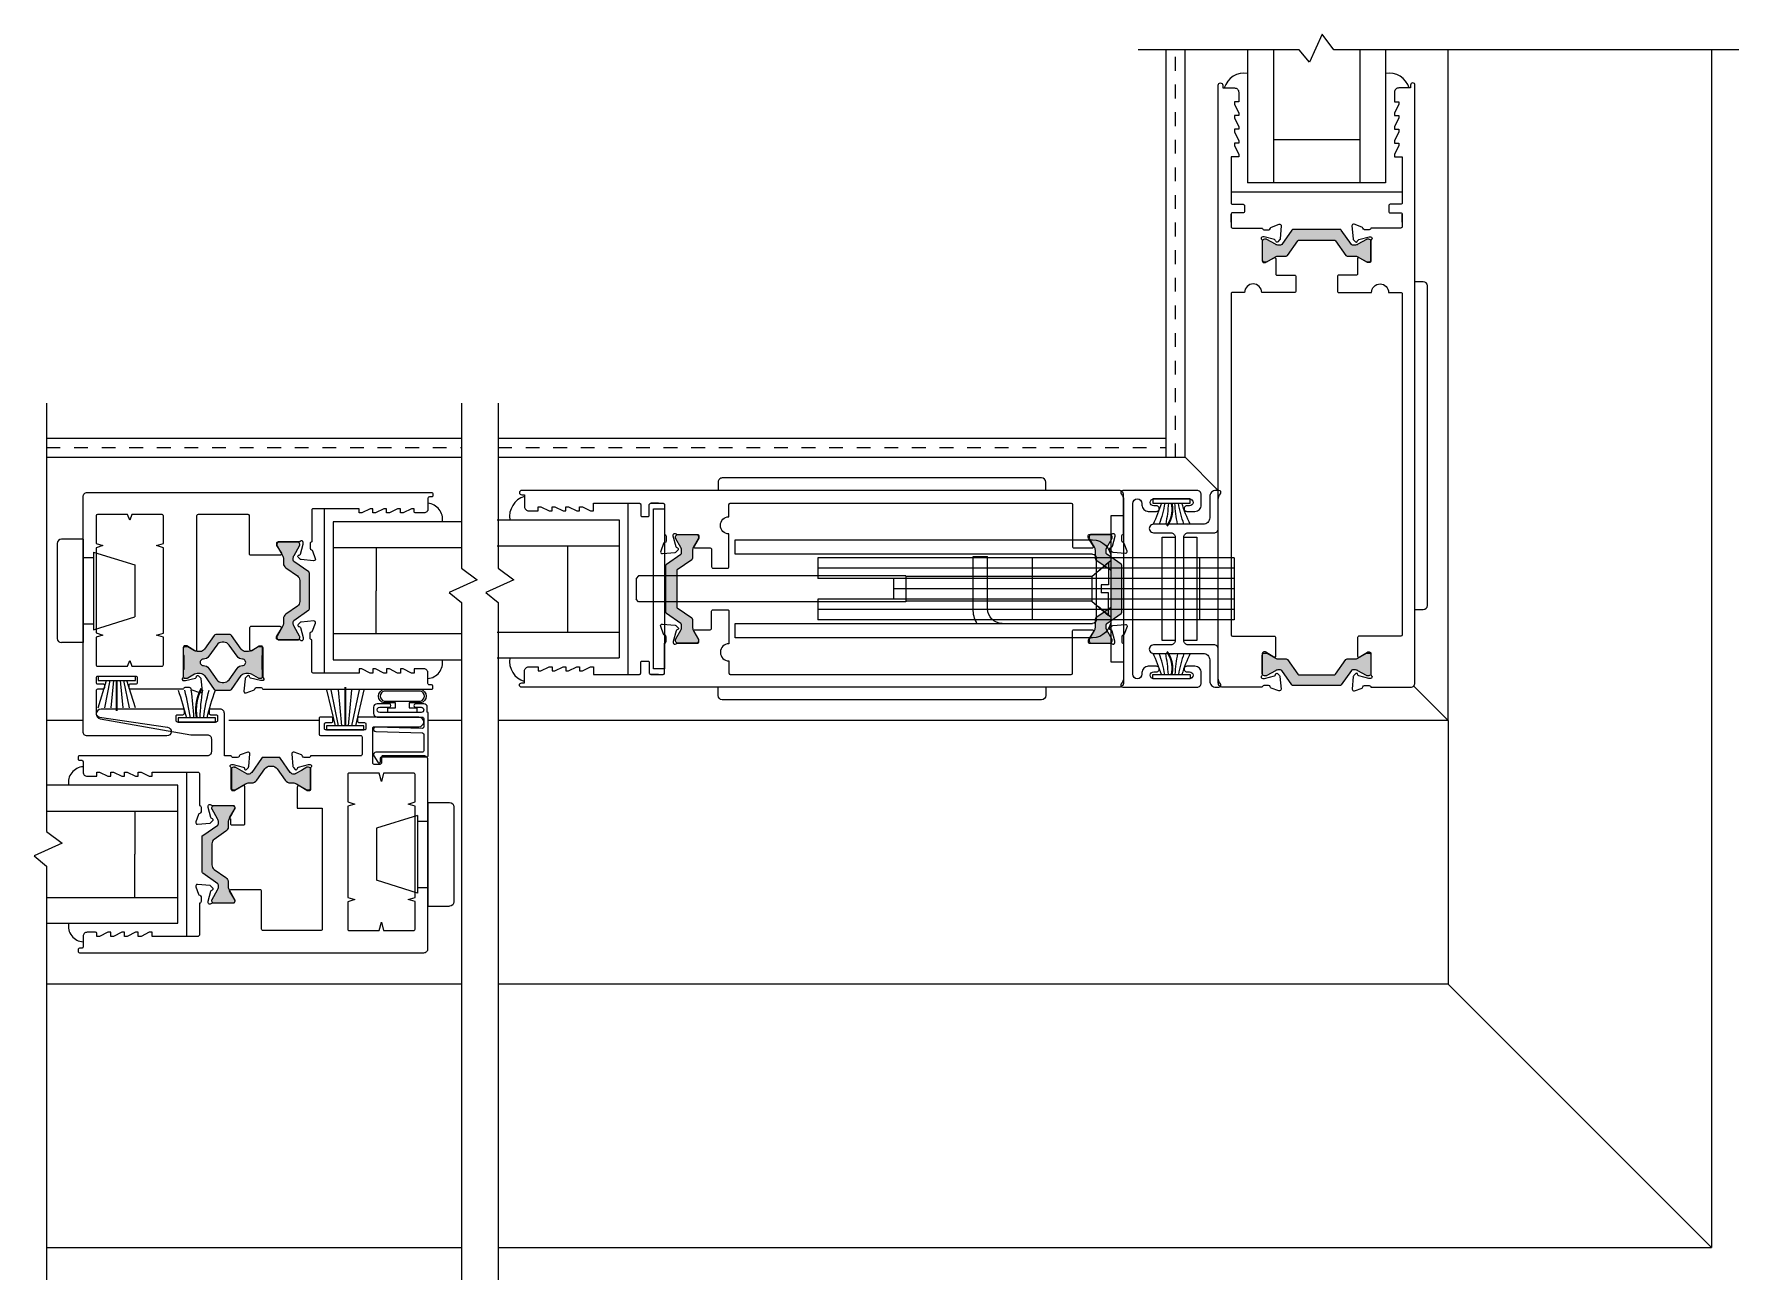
# Model space of a CAD drawing. Extents: x -40 to 95, y -81 to 25.
# Drawn here: x 6.46 to 18.82, y -3.73 to 5.29 of the extents above; entities that cross this region are included whole.
import ezdxf

# ---------------------------------------------------------------- set-up
doc = ezdxf.new("R2010")
doc.units = 0
doc.header["$LTSCALE"] = 0.25
doc.header["$MEASUREMENT"] = 0
doc.linetypes.add('HIDDEN', pattern=[0.375, 0.25, -0.125])
doc.layers.get('0').update_dxf_attribs({"linetype": 'CONTINUOUS'})
for name, color, linetype in [('GLASS-VINYL', 7, 'CONTINUOUS'), ('Hardware', 7, 'CONTINUOUS'), ('I-STRUT', 7, 'CONTINUOUS'), ('MISC', 7, 'CONTINUOUS'), ('SASH', 5, 'CONTINUOUS'), ('SEAL', 7, 'CONTINUOUS'), ('SILL-PAN', 7, 'CONTINUOUS'), ('VENT', 5, 'CONTINUOUS')]:
    doc.layers.add(name, color=color, linetype=linetype)
doc.styles.get("Standard").update_dxf_attribs({"font": 'simplex.shx'})

# ---------------------------------------------------------------- blocks, each defined once
blk = doc.blocks.new('25064-18mmX6mm-I-STRUT')
at = {"layer": 'I-STRUT'}
h = blk.add_hatch(color=256, dxfattribs=at)
h.dxf.hatch_style = 1
h.paths.add_polyline_path([(-0.22, 0.353, 0.57735), (-0.234, 0.33), (-0.23, 0.322, -0.215906), (-0.235, 0.326), (-0.195, 0.257, -0.131652), (-0.189, 0.233), (-0.189, 0.199, 0.244698), (-0.172, 0.167), (-0.088, 0.108, -0.244698), (-0.071, 0.076), (-0.071, -0.077, -0.244698), (-0.088, -0.11), (-0.172, -0.169, 0.244698), (-0.189, -0.201), (-0.189, -0.235, -0.131652), (-0.195, -0.258), (-0.235, -0.327, 0.245227), (-0.235, -0.335, 0.507805), (-0.22, -0.355), (-0.087, -0.355, 0.414214), (-0.071, -0.339, 0.469068), (-0.072, -0.327), (-0.112, -0.258, -0.131652), (-0.118, -0.235), (-0.118, -0.217), (-0.005, -0.138, 0.244698), (0, -0.129), (0, -0.127), (0, 0.127, 0.244698), (-0.005, 0.137), (-0.118, 0.216), (-0.118, 0.233, -0.131652), (-0.112, 0.257), (-0.072, 0.326, 0.131652), (-0.071, 0.33, 0.640011), (-0.087, 0.353)])
blk.add_lwpolyline([(0, -0.13), (0, -0.127), (0, 0.127, 0.244698), (-0.005, 0.137), (-0.113, 0.212, -0.244698), (-0.118, 0.222), (-0.118, 0.233, -0.131652), (-0.112, 0.257), (-0.072, 0.326, 0.131652), (-0.071, 0.33), (-0.071, 0.338, 0.414214), (-0.087, 0.353), (-0.22, 0.353, 0.414214), (-0.236, 0.338), (-0.236, 0.33, 0.131652), (-0.235, 0.326), (-0.195, 0.257, -0.131652), (-0.189, 0.233), (-0.189, 0.199, 0.244698), (-0.172, 0.167), (-0.088, 0.108, -0.244698), (-0.071, 0.076), (-0.071, -0.077, -0.244698), (-0.088, -0.11), (-0.172, -0.169, 0.244698), (-0.189, -0.201), (-0.189, -0.235, -0.131652), (-0.195, -0.258), (-0.235, -0.327, 0.131652), (-0.236, -0.331), (-0.236, -0.339, 0.414214), (-0.22, -0.355), (-0.087, -0.355, 0.414214), (-0.071, -0.339), (-0.071, -0.331, 0.131652), (-0.072, -0.327), (-0.112, -0.258, -0.131652), (-0.118, -0.235), (-0.118, -0.224, -0.244698), (-0.113, -0.214), (-0.005, -0.138, 0.244698), (0, -0.129)], format="xyb", dxfattribs=at)
blk = doc.blocks.new('25065-14.6mmX10.2mm-I-STRUT')
at = {"layer": 'I-STRUT'}
h = blk.add_hatch(color=256, dxfattribs=at)
h.dxf.hatch_style = 1
h.paths.add_polyline_path([(-0.221, 0.196, 0.242889), (-0.231, 0.201), (-0.283, 0.201), (-0.336, 0.201, 0.242889), (-0.346, 0.196), (-0.417, 0.095, -0.242889), (-0.449, 0.079), (-0.47, 0.079, -0.131652), (-0.489, 0.084), (-0.538, 0.112, 0.317667), (-0.551, 0.111, 0.6401), (-0.571, 0.102), (-0.571, 0.059, 0.236068), (-0.567, 0.051), (-0.567, -0.051, 0.236068), (-0.571, -0.059), (-0.571, -0.102, 0.6401), (-0.551, -0.111, 0.317667), (-0.538, -0.112), (-0.489, -0.084, -0.131652), (-0.47, -0.079), (-0.449, -0.079, -0.242889), (-0.417, -0.095), (-0.346, -0.196, 0.242889), (-0.336, -0.201), (-0.283, -0.201), (-0.231, -0.201, 0.242889), (-0.221, -0.196), (-0.15, -0.095, -0.242889), (-0.118, -0.079), (-0.097, -0.079, -0.131652), (-0.078, -0.084), (-0.029, -0.112, 0.317667), (-0.016, -0.111, 0.6401), (0.004, -0.102), (0.004, -0.059, 0.236068), (0, -0.051), (0, 0.051, 0.236068), (0.004, 0.059), (0.004, 0.102, 0.6401), (-0.016, 0.111, 0.317667), (-0.029, 0.112), (-0.078, 0.084, -0.131652), (-0.097, 0.079), (-0.118, 0.079, -0.242889), (-0.15, 0.095)])
h.paths.add_polyline_path([(-0.181, 0.044, 0.244669), (-0.142, 0.024, -1.006741), (-0.142, -0.023, 0.244669), (-0.181, -0.043), (-0.239, -0.126, -0.242889), (-0.278, -0.145), (-0.289, -0.145, -0.242889), (-0.328, -0.126), (-0.386, -0.043, 0.244669), (-0.425, -0.023, -1.006741), (-0.425, 0.024, 0.244669), (-0.386, 0.044), (-0.328, 0.126, -0.242889), (-0.289, 0.146), (-0.278, 0.146, -0.242889), (-0.239, 0.126)], flags=16)
for points in [[(-0.571, -0.059), (-0.571, -0.102, 0.414214), (-0.559, -0.114), (-0.544, -0.114, 0.131652), (-0.538, -0.112), (-0.489, -0.084, -0.131652), (-0.47, -0.079), (-0.449, -0.079, -0.242889), (-0.417, -0.095), (-0.346, -0.196, 0.242889), (-0.336, -0.201), (-0.283, -0.201), (-0.231, -0.201, 0.242889), (-0.221, -0.196), (-0.15, -0.095, -0.242889), (-0.118, -0.079), (-0.097, -0.079, -0.131652), (-0.078, -0.084), (-0.029, -0.112, 0.131652), (-0.023, -0.114), (-0.008, -0.114, 0.414214), (0.004, -0.102), (0.004, -0.059, 0.236068), (0, -0.051), (0, 0.051, 0.236068), (0.004, 0.059), (0.004, 0.102, 0.414214), (-0.008, 0.114), (-0.023, 0.114, 0.131652), (-0.029, 0.112), (-0.078, 0.084, -0.131652), (-0.097, 0.079), (-0.118, 0.079, -0.242889), (-0.15, 0.095), (-0.221, 0.196, 0.242889), (-0.231, 0.201), (-0.283, 0.201), (-0.336, 0.201, 0.242889), (-0.346, 0.196), (-0.417, 0.095, -0.242889), (-0.449, 0.079), (-0.47, 0.079, -0.131652), (-0.489, 0.084), (-0.538, 0.112, 0.131652), (-0.544, 0.114), (-0.559, 0.114, 0.414214), (-0.571, 0.102), (-0.571, 0.059, 0.236068), (-0.567, 0.051), (-0.567, -0.051, 0.236068)], [(-0.425, -0.023, -0.244669), (-0.386, -0.043), (-0.328, -0.126, 0.242889), (-0.289, -0.145), (-0.283, -0.145), (-0.278, -0.145, 0.242889), (-0.239, -0.126), (-0.181, -0.043, -0.244669), (-0.142, -0.023, 1.006741), (-0.142, 0.024, -0.244669), (-0.181, 0.044), (-0.239, 0.126, 0.242889), (-0.278, 0.146), (-0.283, 0.146), (-0.289, 0.146, 0.242889), (-0.328, 0.126), (-0.386, 0.044, -0.244669), (-0.425, 0.024, 1.006741)]]:
    blk.add_lwpolyline(points, format="xyb", close=True, dxfattribs=at)
blk = doc.blocks.new('3727-1-THERMAL-SLIDING-INTERLOCKER')
at = {"layer": 'VENT'}
for points in [[(2.5, 0.84), (2.5, 0.764, -0.414214), (2.47, 0.734), (2.41, 0.734, -0.414214), (2.4, 0.744), (2.4, 0.764), (2.38, 0.764), (2.32, 0.734), (2.3, 0.734), (2.3, 0.764), (2.28, 0.764), (2.22, 0.734), (2.2, 0.734), (2.2, 0.764), (2.18, 0.764), (2.12, 0.734), (2.1, 0.734), (2.1, 0.764), (2.08, 0.764), (2.02, 0.734), (2, 0.734), (2, 0.764), (1.667, 0.764, 0.414214), (1.657, 0.754), (1.657, 0.524, 0.414214), (1.645, 0.512), (1.645, 0.478, 0.359508), (1.655, 0.466, -0.263725), (1.664, 0.459), (1.683, 0.404), (1.683, 0.404, -0.548619), (1.671, 0.388), (1.58, 0.396, -0.176327), (1.573, 0.4), (1.559, 0.414, -0.57735), (1.562, 0.427), (1.566, 0.428, 0.267949), (1.575, 0.436), (1.594, 0.508, 0.065543), (1.594, 0.511), (1.594, 0.52, 0.6885), (1.574, 0.528, -0.213422), (1.565, 0.524), (1.413, 0.524, 0.414214), (1.401, 0.512), (1.401, 0.504, 0.137872), (1.403, 0.498), (1.437, 0.442, -0.585524), (1.428, 0.427), (1.216, 0.427, -0.414214), (1.206, 0.437), (1.206, 0.712, 0.414214), (1.196, 0.722), (0.833, 0.722, 0.414214), (0.823, 0.712), (0.823, -0.26, -0.585524), (0.811, -0.266), (0.752, -0.23, 0.137872), (0.746, -0.229), (0.738, -0.229, 0.414214), (0.726, -0.24), (0.726, -0.452, -0.213422), (0.722, -0.461, 0.6885), (0.73, -0.481), (0.739, -0.481, 0.065543), (0.742, -0.481), (0.814, -0.462, 0.267949), (0.822, -0.453), (0.823, -0.449, -0.57735), (0.836, -0.446), (0.85, -0.46, -0.176327), (0.854, -0.467), (0.862, -0.558, -0.548619), (0.846, -0.57), (0.846, -0.57), (0.791, -0.551, -0.263725), (0.784, -0.542, 0.359508), (0.772, -0.532), (0.738, -0.532, 0.414214), (0.726, -0.544), (0.344, -0.544, -0.414214), (0.334, -0.534), (0.334, -0.514, -0.414214), (0.344, -0.504), (0.384, -0.504, 0.414214), (0.394, -0.494), (0.394, -0.461, 0.414214), (0.384, -0.451), (0.104, -0.451, 0.414214), (0.094, -0.461), (0.094, -0.494, 0.414214), (0.104, -0.504), (0.144, -0.504, -0.414214), (0.154, -0.514), (0.154, -0.534, -0.414214), (0.144, -0.544), (0.104, -0.544, 0.414214), (0.094, -0.554), (0.094, -0.715, 0.3714), (0.12, -0.745), (0.612, -0.818, -0.928445), (0.607, -0.882), (0.03, -0.882, -0.414214), (0, -0.852), (0, 0.852, -0.414214), (0.03, 0.882), (2.526, 0.882, -0.414214), (2.536, 0.872), (2.536, 0.86, -0.414214), (2.526, 0.85), (2.51, 0.85, 0.414214)], [(0.094, 0.513), (0.144, 0.497), (0.094, 0.482), (0.094, -0.135), (0.144, -0.151), (0.094, -0.166), (0.094, -0.366, 0.414214), (0.104, -0.376), (0.323, -0.376), (0.338, -0.336), (0.354, -0.376), (0.572, -0.376, 0.414214), (0.582, -0.366), (0.582, -0.167), (0.531, -0.151), (0.582, -0.136), (0.582, 0.482), (0.531, 0.497), (0.582, 0.513), (0.582, 0.712, 0.414214), (0.572, 0.722), (0.354, 0.722), (0.338, 0.682), (0.323, 0.722), (0.104, 0.722, 0.414214), (0.094, 0.712)]]:
    blk.add_lwpolyline(points, format="xyb", close=True, dxfattribs=at)
blk = doc.blocks.new('3727-2-THERMAL-SLIDING-INTERLOCKER')
at = {"layer": 'VENT'}
blk.add_lwpolyline([(1.181, -0.57), (1.235, -0.551, 0.263725), (1.243, -0.542, -0.359508), (1.254, -0.532), (1.289, -0.532, -0.414214), (1.301, -0.544), (2.525, -0.544, 0.414214), (2.535, -0.534), (2.535, -0.522, 0.414214), (2.525, -0.512), (2.509, -0.512, -0.414214), (2.499, -0.502), (2.499, -0.426, 0.414214), (2.469, -0.396), (2.399, -0.396), (2.399, -0.426), (2.379, -0.426), (2.319, -0.396), (2.299, -0.396), (2.299, -0.426), (2.279, -0.426), (2.219, -0.396), (2.199, -0.396), (2.199, -0.426), (2.179, -0.426), (2.119, -0.396), (2.099, -0.396), (2.099, -0.426), (2.079, -0.426), (2.019, -0.396), (1.999, -0.396), (1.999, -0.426), (1.666, -0.426, -0.414214), (1.656, -0.416), (1.656, -0.185, -0.414214), (1.645, -0.173), (1.645, -0.138, -0.359508), (1.654, -0.127, 0.263725), (1.663, -0.12), (1.683, -0.065), (1.683, -0.065, 0.548619), (1.671, -0.049), (1.579, -0.057, 0.176327), (1.572, -0.061), (1.558, -0.075, 0.57735), (1.561, -0.088), (1.566, -0.089, -0.267949), (1.574, -0.097), (1.593, -0.169, -0.065543), (1.594, -0.172), (1.594, -0.181, -0.6885), (1.574, -0.189, 0.213422), (1.565, -0.185), (1.412, -0.185, -0.414214), (1.401, -0.173), (1.401, -0.165, -0.137872), (1.403, -0.159), (1.436, -0.104, 0.585524), (1.427, -0.089), (1.216, -0.089, 0.414214), (1.206, -0.099), (1.206, -0.254, 0.585524), (1.222, -0.263), (1.275, -0.23, -0.137872), (1.281, -0.229), (1.289, -0.229, -0.414214), (1.301, -0.24), (1.301, -0.452, 0.213422), (1.305, -0.461, -0.6885), (1.297, -0.481), (1.288, -0.481, -0.065543), (1.285, -0.481), (1.213, -0.462, -0.267949), (1.205, -0.453), (1.204, -0.449, 0.57735), (1.191, -0.446), (1.177, -0.46, 0.176327), (1.173, -0.467), (1.165, -0.558, 0.548619), (1.181, -0.57)], format="xyb", close=True, dxfattribs=at)
blk = doc.blocks.new('A$C1D443341')
for p, q in [((0.188, 0.75), (0.031, 0.75)), ((0.188, 0.75), (0.188, 0)), ((0, 0.719), (0, 0.031)), ((0.264, 0.656), (0.562, 0.563)), ((0.264, 0.656), (0.264, 0.094)), ((0.264, 0.615), (0.188, 0.615)), ((0.562, 0.563), (0.562, 0.187)), ((0.264, 0.135), (0.188, 0.135)), ((0.264, 0.094), (0.562, 0.187)), ((0.188, 0), (0.031, 0))]:
    blk.add_line(p, q)
for centre, start, end in [((0.031, 0.719), 90, 180), ((0.031, 0.031), 180, 270)]:
    blk.add_arc(centre, 0.031, start, end)
blk = doc.blocks.new('*U198')
for p, q in [((0.03, 0.049), (0.228, 0.09)), ((0.03, 0.024), (0.228, 0.043)), ((0.03, -0.024), (0.228, -0.043)), ((0.03, -0.049), (0.228, -0.09))]:
    blk.add_line(p, q)
at = {"layer": 'SEAL'}
for p, q in [((0.228, 0.135), (0.03, 0.074)), ((0.228, -0.135), (0.03, -0.074))]:
    blk.add_line(p, q, dxfattribs=at)
blk.add_lwpolyline([(0, -0.135), (0, 0.135), (0.03, 0.135), (0.03, -0.135)], close=True, dxfattribs=at)
at = {"layer": 'SEAL', "const_width": 0.015}
blk.add_lwpolyline([(0.03, 0), (0.25, 0)], dxfattribs=at)
at = {"flags": 9}
for tag, p in [('MANUFACTURER_PART_#', (0, -0.199)), ('FLEETWOOD_PART_#', (-0.001, -0.249))]:
    blk.add_attdef(tag, p, '', height=0.0312, dxfattribs=at)
blk = doc.blocks.new('3727-SLIDING-INTERLOCK-ASSEMBLY')
for name, p in [('3727-1-THERMAL-SLIDING-INTERLOCKER', (-1.812, -0.172)), ('25064-18mmX6mm-I-STRUT', (-0.171, -0.003)), ('3727-2-THERMAL-SLIDING-INTERLOCKER', (-1.811, -0.172)), ('25065-14.6mmX10.2mm-I-STRUT', (-0.515, -0.521))]:
    blk.add_blockref(name, p)
at = {"layer": 'MISC'}
blk.add_blockref('A$C1D443341', (-2, -0.378), dxfattribs=at)
at = {"layer": 'SEAL', "xscale": -1, "rotation": 90}
blk.add_blockref('*U198', (-1.568, -0.623), dxfattribs=at)
blk = doc.blocks.new('3728-1-FIXED-INTERLOCKER')
at = {"layer": 'VENT', "linetype": 'Continuous'}
blk.add_lwpolyline([(-0.917, 0.72), (-0.971, 0.739), (-0.972, 0.739, 0.548619), (-0.987, 0.727), (-0.979, 0.636, 0.176327), (-0.976, 0.629), (-0.962, 0.615, 0.57735), (-0.949, 0.618), (-0.947, 0.622, -0.267949), (-0.939, 0.631), (-0.867, 0.65, -0.065543), (-0.864, 0.65), (-0.855, 0.65, -0.6885), (-0.848, 0.63, 0.213422), (-0.852, 0.621), (-0.852, 0.471, -0.414214), (-0.863, 0.459), (-0.872, 0.459, -0.137872), (-0.878, 0.461), (-0.933, 0.495, 0.585524), (-0.948, 0.486), (-0.948, 0.334), (-0.767, 0.334), (-0.767, -0.543, -0.414214), (-0.777, -0.553), (-1.196, -0.553, -0.414214), (-1.206, -0.543), (-1.206, -0.268, 0.414214), (-1.216, -0.258), (-1.432, -0.258, 0.585524), (-1.439, -0.27), (-1.403, -0.329, -0.137872), (-1.401, -0.335), (-1.401, -0.343, -0.414214), (-1.413, -0.355), (-1.565, -0.355, 0.213422), (-1.574, -0.359, -0.6885), (-1.594, -0.351), (-1.594, -0.342, -0.065543), (-1.594, -0.339), (-1.575, -0.267, -0.267949), (-1.566, -0.259), (-1.562, -0.258, 0.57735), (-1.559, -0.245), (-1.573, -0.231, 0.176327), (-1.58, -0.227), (-1.671, -0.219, 0.548619), (-1.683, -0.235), (-1.683, -0.235), (-1.664, -0.289, 0.263725), (-1.655, -0.297, -0.359508), (-1.645, -0.308), (-1.645, -0.343, -0.414214), (-1.657, -0.355), (-1.657, -0.585, -0.414214), (-1.667, -0.595), (-2, -0.595), (-2, -0.565), (-2.02, -0.565), (-2.08, -0.595), (-2.1, -0.595), (-2.1, -0.565), (-2.12, -0.565), (-2.18, -0.595), (-2.2, -0.595), (-2.2, -0.565), (-2.22, -0.565), (-2.28, -0.595), (-2.3, -0.595), (-2.3, -0.565), (-2.32, -0.565), (-2.38, -0.595), (-2.4, -0.595), (-2.4, -0.575, 0.414214), (-2.41, -0.565), (-2.47, -0.565, 0.414214), (-2.5, -0.595), (-2.5, -0.671, -0.414214), (-2.51, -0.681), (-2.526, -0.681, 0.414214), (-2.536, -0.691), (-2.536, -0.703, 0.414214), (-2.526, -0.713), (-0.03, -0.713, 0.414214), (0, -0.683), (0, 0.683, 0.414214), (-0.03, 0.713), (-0.328, 0.713, 0.414214), (-0.338, 0.703), (-0.338, 0.661, -0.414214), (-0.348, 0.651), (-0.39, 0.651, -0.414214), (-0.4, 0.661), (-0.4, 0.914, -0.414214), (-0.39, 0.924), (-0.066, 0.924, 1), (-0.066, 0.994), (-0.5, 0.994, 0.414214), (-0.51, 0.984), (-0.51, 0.964, 0.414214), (-0.5, 0.954), (-0.46, 0.954, -0.414214), (-0.45, 0.944), (-0.45, 0.911, -0.414214), (-0.46, 0.901), (-0.74, 0.901, -0.414214), (-0.75, 0.911), (-0.75, 0.944, -0.414214), (-0.74, 0.954), (-0.7, 0.954, 0.414214), (-0.69, 0.964), (-0.69, 0.984, 0.414214), (-0.7, 0.994), (-0.78, 0.994, 0.414214), (-0.79, 0.984), (-0.79, 0.871, 0.414214), (-0.78, 0.861), (-0.488, 0.861, -0.414214), (-0.478, 0.851), (-0.478, 0.723, -0.414214), (-0.488, 0.713), (-0.852, 0.713, -0.414214), (-0.863, 0.701), (-0.898, 0.701, -0.359508), (-0.909, 0.711, 0.263725), (-0.917, 0.72), (-0.971, 0.739), (-0.972, 0.739, 0.548619), (-0.987, 0.727), (-0.979, 0.636)], format="xyb", dxfattribs=at)
blk.add_lwpolyline([(-0.094, -0.343), (-0.144, -0.328), (-0.094, -0.312), (-0.094, 0.348), (-0.144, 0.363), (-0.094, 0.379), (-0.094, 0.578, 0.414214), (-0.104, 0.588), (-0.323, 0.588), (-0.338, 0.528), (-0.354, 0.588), (-0.572, 0.588, 0.414214), (-0.582, 0.578), (-0.582, 0.379), (-0.531, 0.363), (-0.582, 0.348), (-0.582, -0.313), (-0.531, -0.328), (-0.582, -0.344), (-0.582, -0.543, 0.414214), (-0.572, -0.553), (-0.354, -0.553), (-0.338, -0.493), (-0.323, -0.553), (-0.104, -0.553, 0.414214), (-0.094, -0.543)], format="xyb", close=True, dxfattribs=at)
blk = doc.blocks.new('3728-2-FIXED-INTERLOCKER')
at = {"layer": 'VENT', "linetype": 'Continuous'}
blk.add_lwpolyline([(-1.826, 1.001, -0.414214), (-1.816, 1.011), (-1.776, 1.011, 0.414214), (-1.766, 1.021), (-1.766, 1.041, 0.414214), (-1.776, 1.051), (-2.37, 1.051, 0.916331), (-2.376, 0.982), (-1.72, 0.866), (-1.6, 0.866, -0.414214), (-1.57, 0.836), (-1.57, 0.743, -0.414214), (-1.6, 0.713), (-2.526, 0.713, 0.414214), (-2.536, 0.703), (-2.536, 0.691, 0.414214), (-2.526, 0.681), (-2.51, 0.681, -0.414214), (-2.5, 0.671), (-2.5, 0.595, 0.414214), (-2.47, 0.565), (-2.4, 0.565), (-2.4, 0.595), (-2.38, 0.595), (-2.32, 0.565), (-2.3, 0.565), (-2.3, 0.595), (-2.28, 0.595), (-2.22, 0.565), (-2.2, 0.565), (-2.2, 0.595), (-2.18, 0.595), (-2.12, 0.565), (-2.1, 0.565), (-2.1, 0.595), (-2.08, 0.595), (-2.02, 0.565), (-2, 0.565), (-2, 0.595), (-1.667, 0.595, -0.414214), (-1.657, 0.585), (-1.657, 0.354, -0.414214), (-1.645, 0.342), (-1.645, 0.307, -0.359508), (-1.655, 0.296, 0.263725), (-1.664, 0.289), (-1.683, 0.234), (-1.683, 0.234, 0.548619), (-1.671, 0.218), (-1.58, 0.226, 0.176327), (-1.573, 0.23), (-1.559, 0.244, 0.57735), (-1.562, 0.257), (-1.566, 0.258, -0.267949), (-1.575, 0.266), (-1.594, 0.338, -0.065543), (-1.594, 0.341), (-1.594, 0.35, -0.6885), (-1.574, 0.358, 0.213422), (-1.565, 0.354), (-1.413, 0.354, -0.414214), (-1.401, 0.342), (-1.401, 0.334, -0.137872), (-1.403, 0.328), (-1.439, 0.269, 0.585524), (-1.432, 0.257), (-1.432, 0.223, 0.414214), (-1.422, 0.213), (-1.337, 0.213, 0.414214), (-1.327, 0.223), (-1.327, 0.488, 0.585524), (-1.342, 0.496), (-1.4, 0.461, -0.137872), (-1.406, 0.459), (-1.415, 0.459, -0.414214), (-1.426, 0.471), (-1.426, 0.621, 0.213422), (-1.43, 0.63, -0.6885), (-1.423, 0.65), (-1.414, 0.65, -0.065543), (-1.411, 0.65), (-1.339, 0.631, -0.267949), (-1.33, 0.622), (-1.329, 0.618, 0.57735), (-1.316, 0.615), (-1.302, 0.629, 0.176327), (-1.299, 0.636), (-1.291, 0.727, 0.548619), (-1.306, 0.739), (-1.306, 0.739), (-1.361, 0.72, 0.263725), (-1.368, 0.711, -0.359508), (-1.38, 0.701), (-1.415, 0.701, -0.414214), (-1.426, 0.713), (-1.476, 0.713), (-1.476, 0.759), (-1.476, 1.021, 0.414214), (-1.506, 1.051), (-1.576, 1.051, 0.414214), (-1.586, 1.041), (-1.586, 1.021, 0.414214), (-1.576, 1.011), (-1.536, 1.011, -0.414214), (-1.526, 1.001), (-1.526, 0.968, -0.414214), (-1.536, 0.958), (-1.816, 0.958, -0.414214), (-1.826, 0.968)], format="xyb", close=True, dxfattribs=at)
blk = doc.blocks.new('25066-14.6mmX6mm-I-STRUT')
at = {"layer": 'I-STRUT'}
h = blk.add_hatch(color=256, dxfattribs=at)
h.dxf.hatch_style = 1
h.paths.add_polyline_path([(-0.007, -0.063), (0, -0.063), (0.007, -0.063, -0.244698), (0.045, -0.083), (0.103, -0.165, 0.304221), (0.151, -0.186, -0.181711), (0.184, -0.191), (0.22, -0.213), (0.26, -0.235, 0.245227), (0.267, -0.235, 0.507805), (0.287, -0.22), (0.287, -0.201), (0.287, -0.106), (0.287, -0.087, 0.57735), (0.264, -0.073), (0.256, -0.077, -0.205948), (0.26, -0.072), (0.22, -0.095), (0.176, -0.12, -0.131652), (0.17, -0.122), (0.166, -0.122, -0.244698), (0.14, -0.109), (0.07, -0.008, 0.244698), (0.054, 0), (0, 0), (-0.054, 0, 0.244698), (-0.07, -0.008), (-0.14, -0.109, -0.244698), (-0.166, -0.122), (-0.173, -0.122), (-0.26, -0.072, 0.131652), (-0.264, -0.071, 0.640011), (-0.287, -0.087), (-0.287, -0.106), (-0.287, -0.201), (-0.287, -0.22, 0.414214), (-0.272, -0.236, 0.469068), (-0.26, -0.235), (-0.184, -0.191, -0.131652), (-0.16, -0.185), (-0.141, -0.185, 0.244698), (-0.103, -0.165), (-0.045, -0.083, -0.244698)])
blk.add_lwpolyline([(-0.264, -0.071), (-0.272, -0.071, 0.414214), (-0.287, -0.087), (-0.287, -0.106), (-0.287, -0.201), (-0.287, -0.22, 0.414214), (-0.272, -0.236), (-0.264, -0.236, 0.131652), (-0.26, -0.235), (-0.184, -0.191, -0.131652), (-0.16, -0.185), (-0.141, -0.185, 0.244698), (-0.103, -0.165), (-0.045, -0.083, -0.244698), (-0.007, -0.063), (0, -0.063), (0.007, -0.063, -0.244698), (0.045, -0.083), (0.103, -0.165, 0.244698), (0.141, -0.185), (0.16, -0.185, -0.131652), (0.184, -0.191), (0.22, -0.213), (0.26, -0.235, 0.131652), (0.264, -0.236), (0.272, -0.236, 0.414214), (0.287, -0.22), (0.287, -0.201), (0.287, -0.106), (0.287, -0.087, 0.414214), (0.272, -0.071), (0.264, -0.071, 0.131652), (0.26, -0.072), (0.22, -0.095), (0.176, -0.12, -0.131652), (0.17, -0.122), (0.166, -0.122, -0.244698), (0.14, -0.109), (0.07, -0.008, 0.244698), (0.054, 0), (0, 0), (-0.054, 0, 0.244698), (-0.07, -0.008), (-0.14, -0.109, -0.244698), (-0.166, -0.122), (-0.17, -0.122, -0.131652), (-0.176, -0.12), (-0.26, -0.072), (-0.261, -0.071), (-0.264, -0.071, -0.131652), (-0.26, -0.072)], format="xyb", dxfattribs=at)
blk = doc.blocks.new('*U199')
for centre, radius, start, end in [((-0.393, 1.839), 1.814, 283.4872, 290.1344), ((-0.254, 1.981), 1.953, 278.3647, 284.3947), ((-0.05, 1.917), 1.895, 272.4104, 278.5292), ((-0.05, -1.917), 1.895, 81.4708, 87.5896), ((-0.254, -1.981), 1.953, 75.6053, 81.6353), ((-0.393, -1.839), 1.814, 69.8656, 76.5128)]:
    blk.add_arc(centre, radius, start, end)
at = {"layer": 'SEAL'}
blk.add_lwpolyline([(0, -0.135), (0, 0.135), (0.03, 0.135), (0.03, -0.135)], close=True, dxfattribs=at)
at = {"layer": 'SEAL', "const_width": 0.015}
blk.add_lwpolyline([(0.03, 0, 0.171612), (0.244, 0.034)], format="xyb", dxfattribs=at)
at = {"flags": 9}
for tag, p in [('MANUFACTURER_PART_#', (0, -0.199)), ('FLEETWOOD_PART_#', (-0.001, -0.249))]:
    blk.add_attdef(tag, p, '', height=0.0312, dxfattribs=at)
blk = doc.blocks.new('19117-Seal')
for p, q in [((0.29, 0.135), (0.03, 0.074)), ((0.03, 0.049), (0.29, 0.103)), ((0.03, 0.024), (0.29, 0.049)), ((0.03, -0.024), (0.29, -0.049)), ((0.03, -0.049), (0.29, -0.103)), ((0.29, -0.135), (0.03, -0.074))]:
    blk.add_line(p, q)
at = {"const_width": 0.015}
blk.add_lwpolyline([(0.03, 0), (0.312, 0)], dxfattribs=at)
at = {"layer": 'SEAL'}
blk.add_lwpolyline([(0, -0.135), (0, 0.135), (0.03, 0.135), (0.03, -0.135)], close=True, dxfattribs=at)
at = {"flags": 9}
for tag, p in [('MANUFACTURER_PART_#', (0, -0.199)), ('FLEETWOOD_PART_#', (-0.001, -0.249))]:
    blk.add_attdef(tag, p, '', height=0.0312, dxfattribs=at)
blk = doc.blocks.new('*U204')
at = {"layer": 'SASH', "color": 7}
for points in [[(1.521, 1.027), (1.521, 1.062), (1.576, 1.062), (1.576, 1.096), (1.494, 1.096, -0.830739), (1.494, 1.195), (1.758, 1.195, -0.830739), (1.758, 1.096), (1.676, 1.096), (1.676, 1.062), (1.731, 1.062), (1.731, 1.027)], [(1.758, 1.182), (1.494, 1.182, 0.768484), (1.494, 1.11), (1.758, 1.11, 0.768484)]]:
    blk.add_lwpolyline(points, format="xyb", close=True, dxfattribs=at)
at = {"layer": 'VENT', "color": 7}
blk.add_lwpolyline([(1.434, 0.889), (1.772, 0.879, -0.405608), (1.781, 0.869), (1.781, 0.749, -0.414214), (1.771, 0.739), (1.434, 0.739, 0.586161), (1.42, 0.714), (1.449, 0.667, 0.75692), (1.468, 0.672), (1.468, 0.696, -0.414214), (1.478, 0.706), (1.804, 0.706, 0.414214), (1.814, 0.716), (1.814, 1.023, 0.414214), (1.811, 1.027), (1.81, 1.027, -0.414214), (1.807, 1.03), (1.807, 1.065, 0.414214), (1.781, 1.09), (1.723, 1.09, 1.000001), (1.723, 1.065), (1.763, 1.065, -1), (1.763, 1.027), (1.462, 1.027, -1.000001), (1.462, 1.065), (1.531, 1.065, 1), (1.531, 1.09), (1.443, 1.09, 0.414214), (1.418, 1.065), (1.418, 1.02, 0.414214), (1.443, 0.994), (1.771, 0.994, -0.414214), (1.781, 0.984), (1.781, 0.923, -0.422884), (1.771, 0.912), (1.435, 0.922, 1.023375)], format="xyb", close=True, dxfattribs=at)
for name, p in [('3728-1-FIXED-INTERLOCKER', (1.812, 0)), ('3728-2-FIXED-INTERLOCKER', (1.812, 0)), ('25066-14.6mmX6mm-I-STRUT', (0.674, 0.702))]:
    blk.add_blockref(name, p)
at = {"xscale": -1}
blk.add_blockref('25064-18mmX6mm-I-STRUT', (0.175, 0), dxfattribs=at)
at = {"layer": 'MISC', "xscale": -1}
blk.add_blockref('A$C1D443341', (2, -0.375), dxfattribs=at)
at = {"layer": 'SEAL', "xscale": -1, "rotation": 270}
for name, p in [('*U199', (0.136, 0.958)), ('19117-Seal', (1.212, 0.901))]:
    blk.add_blockref(name, p, dxfattribs=at)
blk = doc.blocks.new('*U207')
for name, p in [('3727-SLIDING-INTERLOCK-ASSEMBLY', (0.562, 0.957)), ('*U204', (-0.562, -0.954))]:
    blk.add_blockref(name, p)
blk = doc.blocks.new('3776-Archetype_Lock_Stile')
at = {"layer": 'I-STRUT'}
h = blk.add_hatch(color=256, dxfattribs=at)
h.dxf.hatch_style = 1
h.paths.add_polyline_path([(0.079, 0.131, -0.244698), (0.082, 0.137), (0.188, 0.211, 0.244698), (0.193, 0.221), (0.193, 0.276, -0.131652), (0.199, 0.299), (0.235, 0.362, 0.131652), (0.236, 0.366), (0.236, 0.378, 0.414214), (0.22, 0.394), (0.087, 0.394, 0.414837), (0.071, 0.378), (0.071, 0.366, 0.131652), (0.072, 0.362), (0.108, 0.299, -0.131652), (0.114, 0.276), (0.114, 0.262, -0.244698), (0.109, 0.252), (0.005, 0.179, 0.244698), (0, 0.17), (0, -0.17, 0.244698), (0.005, -0.179), (0.109, -0.252, -0.103471), (0.112, -0.256, -0.13774), (0.114, -0.262), (0.114, -0.276, -0.131652), (0.108, -0.299), (0.072, -0.362, 0.131652), (0.071, -0.366), (0.071, -0.378, 0.414214), (0.087, -0.394), (0.22, -0.394, 0.414817), (0.236, -0.378), (0.236, -0.366, 0.131652), (0.235, -0.362), (0.199, -0.299, -0.131652), (0.193, -0.276), (0.193, -0.221, 0.244698), (0.188, -0.211), (0.082, -0.137, -0.244698), (0.079, -0.131)])
h = blk.add_hatch(color=256, dxfattribs=at)
h.dxf.hatch_style = 1
h.paths.add_polyline_path([(3.305, 0.17, 0.244698), (3.3, 0.179), (3.196, 0.252, -0.244698), (3.191, 0.262), (3.191, 0.276, -0.131652), (3.197, 0.299), (3.233, 0.362, 0.131652), (3.234, 0.366), (3.234, 0.378, 0.414214), (3.218, 0.394), (3.085, 0.394, 0.414833), (3.069, 0.378), (3.069, 0.366, 0.143191), (3.07, 0.361), (3.07, 0.361), (3.106, 0.299, -0.131652), (3.112, 0.276), (3.112, 0.221, 0.244698), (3.117, 0.211), (3.223, 0.137, -0.244698), (3.226, 0.131), (3.226, -0.131, -0.244698), (3.223, -0.137), (3.117, -0.211, 0.244698), (3.112, -0.221), (3.112, -0.276, -0.131652), (3.106, -0.299), (3.07, -0.361), (3.07, -0.362, 0.113585), (3.069, -0.366), (3.069, -0.378, 0.414214), (3.085, -0.394), (3.218, -0.394, 0.414849), (3.234, -0.378), (3.234, -0.366, 0.131652), (3.233, -0.362), (3.197, -0.299, -0.131652), (3.191, -0.276), (3.191, -0.262, -0.13774), (3.193, -0.256, -0.103471), (3.196, -0.252), (3.3, -0.179, 0.244698), (3.305, -0.17)])
for points in [[(3.358, 0.62), (3.415, 0.62), (3.325, 0.62, 0.414214), (3.315, 0.61), (3.315, 0.394, 0.414214), (3.303, 0.382), (3.303, 0.347, 0.359508), (3.313, 0.335, -0.263725), (3.322, 0.328), (3.342, 0.272, -0.548619), (3.33, 0.256), (3.237, 0.264, -0.176327), (3.229, 0.268), (3.215, 0.282, -0.57735), (3.219, 0.295), (3.223, 0.297, 0.267949), (3.231, 0.305), (3.252, 0.381, 0.065543), (3.252, 0.384), (3.252, 0.39, 0.6885), (3.231, 0.398, -0.213422), (3.223, 0.394), (3.077, 0.394, 0.414214), (3.065, 0.382), (3.065, 0.373, 0.137872), (3.067, 0.367), (3.1, 0.308, -0.585524), (3.093, 0.296), (2.983, 0.296, 0.414214), (2.973, 0.286), (2.973, 0.16, -0.414214), (2.963, 0.15), (2.858, 0.15, -0.414214), (2.848, 0.16), (2.848, 0.398, 1), (2.848, 0.522), (2.848, 0.61, 0.414214), (2.838, 0.62), (0.368, 0.62, 0.406968), (0.358, 0.61), (0.358, 0.307, -0.414214), (0.348, 0.297), (0.213, 0.297, -0.585524), (0.206, 0.309), (0.242, 0.368, 0.137872), (0.244, 0.374), (0.244, 0.382, 0.414214), (0.232, 0.394), (0.08, 0.394, -0.213422), (0.071, 0.398, 0.6885), (0.051, 0.39), (0.051, 0.381, 0.065543), (0.051, 0.378), (0.07, 0.306, 0.267949), (0.079, 0.298), (0.083, 0.297, -0.57735), (0.087, 0.284), (0.072, 0.27, -0.176327), (0.065, 0.266), (-0.026, 0.258, -0.548619), (-0.038, 0.274), (-0.038, 0.274), (-0.018, 0.329, -0.263725), (-0.01, 0.336, 0.359508), (0, 0.348), (0, 0.382, 0.414214), (-0.012, 0.394), (-0.012, 0.682, -0.414214), (0.019, 0.713), (4.35, 0.713, -1), (4.35, 0.681), (4.33, 0.681), (4.33, 0.596, -0.414214), (4.299, 0.565), (4.23, 0.565), (4.23, 0.595), (4.21, 0.595), (4.15, 0.565), (4.13, 0.565), (4.13, 0.595), (4.11, 0.595), (4.05, 0.565), (4.03, 0.565), (4.03, 0.595), (4.01, 0.595), (3.95, 0.565), (3.93, 0.565), (3.93, 0.595), (3.91, 0.595), (3.85, 0.565), (3.83, 0.565), (3.83, 0.62), (3.497, 0.62, 0.414214), (3.487, 0.61), (3.487, 0.533, -0.414214), (3.477, 0.523), (3.435, 0.523, -0.414214), (3.425, 0.533), (3.425, 0.61, 0.414214), (3.415, 0.62)], [(3.358, -0.62), (3.415, -0.62), (3.325, -0.62, -0.414214), (3.315, -0.61), (3.315, -0.394, -0.414214), (3.303, -0.382), (3.303, -0.347, -0.359508), (3.313, -0.335, 0.263725), (3.322, -0.328), (3.342, -0.272, 0.548619), (3.33, -0.256), (3.237, -0.264, 0.176327), (3.229, -0.268), (3.215, -0.282, 0.57735), (3.219, -0.295), (3.223, -0.297, -0.267949), (3.231, -0.305), (3.252, -0.381, -0.065543), (3.252, -0.384), (3.252, -0.39, -0.6885), (3.231, -0.398, 0.213422), (3.223, -0.394), (3.077, -0.394, -0.414214), (3.065, -0.382), (3.065, -0.373, -0.137872), (3.067, -0.367), (3.1, -0.308, 0.585524), (3.093, -0.296), (2.983, -0.296, -0.414214), (2.973, -0.286), (2.973, -0.161, 0.414214), (2.963, -0.151), (2.858, -0.151, 0.414214), (2.848, -0.161), (2.848, -0.398, -1), (2.848, -0.522), (2.848, -0.61, -0.414214), (2.838, -0.62), (0.368, -0.62, -0.406968), (0.358, -0.61), (0.358, -0.307, 0.414214), (0.348, -0.297), (0.213, -0.297, 0.585524), (0.206, -0.309), (0.242, -0.368, -0.137872), (0.244, -0.374), (0.244, -0.382, -0.414214), (0.232, -0.394), (0.08, -0.394, 0.213422), (0.071, -0.398, -0.6885), (0.051, -0.39), (0.051, -0.381, -0.065543), (0.051, -0.378), (0.07, -0.306, -0.267949), (0.079, -0.298), (0.083, -0.297, 0.57735), (0.087, -0.284), (0.072, -0.27, 0.176327), (0.065, -0.266), (-0.026, -0.258, 0.548619), (-0.038, -0.274), (-0.038, -0.274), (-0.018, -0.329, 0.263725), (-0.01, -0.336, -0.359508), (0, -0.348), (0, -0.382, -0.414214), (-0.012, -0.394), (-0.012, -0.682, 0.414214), (0.019, -0.713), (4.35, -0.713, 1), (4.35, -0.681), (4.33, -0.681), (4.33, -0.596, 0.414214), (4.299, -0.565), (4.23, -0.565), (4.23, -0.595), (4.21, -0.595), (4.15, -0.565), (4.13, -0.565), (4.13, -0.595), (4.11, -0.595), (4.05, -0.565), (4.03, -0.565), (4.03, -0.595), (4.01, -0.595), (3.95, -0.565), (3.93, -0.565), (3.93, -0.595), (3.91, -0.595), (3.85, -0.565), (3.83, -0.565), (3.83, -0.62), (3.497, -0.62, -0.414214), (3.487, -0.61), (3.487, -0.533, 0.414214), (3.477, -0.523), (3.435, -0.523, 0.414214), (3.425, -0.533), (3.425, -0.61, -0.414214), (3.415, -0.62)]]:
    blk.add_lwpolyline(points, format="xyb")
for points in [[(0.079, 0.131), (0.079, -0.131, 0.244698), (0.082, -0.137), (0.188, -0.211, -0.244698), (0.193, -0.221), (0.193, -0.276, 0.131652), (0.199, -0.299), (0.235, -0.362, -0.131652), (0.236, -0.366), (0.236, -0.378, -0.414214), (0.22, -0.394), (0.087, -0.394, -0.414214), (0.071, -0.378), (0.071, -0.366, -0.131652), (0.072, -0.362), (0.108, -0.299, 0.131652), (0.114, -0.276), (0.114, -0.262, 0.13774), (0.112, -0.256, 0.103471), (0.109, -0.252), (0.005, -0.179, -0.244698), (0, -0.17), (0, 0.17, -0.244698), (0.005, 0.179), (0.109, 0.252, 0.244698), (0.114, 0.262), (0.114, 0.276, 0.131652), (0.108, 0.299), (0.072, 0.362, -0.131652), (0.071, 0.366), (0.071, 0.378, -0.414214), (0.087, 0.394), (0.22, 0.394, -0.414214), (0.236, 0.378), (0.236, 0.366, -0.131652), (0.235, 0.362), (0.199, 0.299, 0.131652), (0.193, 0.276), (0.193, 0.221, -0.244698), (0.188, 0.211), (0.082, 0.137, 0.244698)], [(3.226, 0.131), (3.226, -0.131, -0.244698), (3.223, -0.137), (3.117, -0.211, 0.244698), (3.112, -0.221), (3.112, -0.276, -0.131652), (3.106, -0.299), (3.07, -0.362, 0.131652), (3.069, -0.366), (3.069, -0.378, 0.414214), (3.085, -0.394), (3.218, -0.394, 0.414214), (3.234, -0.378), (3.234, -0.366, 0.131652), (3.233, -0.362), (3.197, -0.299, -0.131652), (3.191, -0.276), (3.191, -0.262, -0.13774), (3.193, -0.256, -0.103471), (3.196, -0.252), (3.3, -0.179, 0.244698), (3.305, -0.17), (3.305, 0.17, 0.244698), (3.3, 0.179), (3.196, 0.252, -0.244698), (3.191, 0.262), (3.191, 0.276, -0.131652), (3.197, 0.299), (3.233, 0.362, 0.131652), (3.234, 0.366), (3.234, 0.378, 0.414214), (3.218, 0.394), (3.085, 0.394, 0.414214), (3.069, 0.378), (3.069, 0.366, 0.131652), (3.07, 0.362), (3.106, 0.299, -0.131652), (3.112, 0.276), (3.112, 0.221, 0.244698), (3.117, 0.211), (3.223, 0.137, -0.244698)]]:
    blk.add_lwpolyline(points, format="xyb", close=True, dxfattribs=at)
blk = doc.blocks.new('*U177')
for centre, radius, start, end in [((-0.303, 1.135), 1.112, 287.4409, 295.9325), ((-0.19, 1.188), 1.16, 280.9256, 288.7507), ((-0.031, 1.124), 1.102, 273.1709, 281.1969), ((-0.031, -1.124), 1.102, 78.8031, 86.8291), ((-0.19, -1.188), 1.16, 71.2493, 79.0744), ((-0.303, -1.135), 1.112, 64.0675, 72.5591)]:
    blk.add_arc(centre, radius, start, end)
at = {"layer": 'SEAL'}
blk.add_lwpolyline([(0, -0.135), (0, 0.135), (0.03, 0.135), (0.03, -0.135)], close=True, dxfattribs=at)
at = {"layer": 'SEAL', "const_width": 0.015}
blk.add_lwpolyline([(0.03, 0, 0.219791), (0.196, 0.034)], format="xyb", dxfattribs=at)
at = {"flags": 9}
for tag, p in [('MANUFACTURER_PART_#', (0, -0.199)), ('FLEETWOOD_PART_#', (-0.001, -0.249))]:
    blk.add_attdef(tag, p, '', height=0.0312, dxfattribs=at)
blk = doc.blocks.new('Flush_Pull_Archetype')
at = {"layer": 'Hardware'}
for p, q in [((-2.926, 0.773), (-2.926, 0.713)), ((-0.581, 0.803), (-2.896, 0.803)), ((-0.551, 0.713), (-0.551, 0.773))]:
    blk.add_line(p, q, dxfattribs=at)
for centre, start, end in [((-2.896, 0.773), 90, 180), ((-0.581, 0.773), 0, 90)]:
    blk.add_arc(centre, 0.03, start, end, dxfattribs=at)
blk = doc.blocks.new('Flush_Pulls_Archetype')
at = {"layer": 'Hardware'}
blk.add_blockref('Flush_Pull_Archetype', (0, 0), dxfattribs=at)
at = {"layer": 'Hardware', "xscale": -1, "rotation": 180}
blk.add_blockref('Flush_Pull_Archetype', (0, 0), dxfattribs=at)
blk = doc.blocks.new('Archetype_Latch_Thermal')
at = {"layer": 'Hardware'}
for p, q in [((2.803, 0.355), (0.213, 0.355)), ((0.213, 0.25), (2.803, 0.25)), ((2.803, 0.25), (2.803, 0.355)), ((-0.815, 0.225), (2.204, 0.225)), ((-0.815, 0.225), (-0.815, -0.225)), ((-0.815, 0.15), (2.204, 0.15)), ((-0.565, -0.225), (-0.565, 0.225)), ((0.096, 0.193), (0.096, 0.03)), ((0.217, 0.089), (0.096, 0.193)), ((0.183, -0.22), (0.183, 0.22)), ((0.647, -0.225), (0.647, 0.225)), ((1.078, 0.235), (0.973, 0.235)), ((0.973, -0.145), (0.973, 0.235)), ((1.078, -0.145), (1.078, 0.235)), ((2.204, 0.225), (2.204, 0.075)), ((-0.815, 0.075), (2.204, 0.075)), ((-0.815, 0), (1.652, 0)), ((0.096, 0.03), (0.149, 0.03)), ((0.149, 0.03), (0.149, -0.03)), ((0.217, 0.089), (1.565, 0.089)), ((0.217, 0.089), (0.217, -0.089)), ((1.565, 0.093), (3.503, 0.093)), ((1.565, 0.093), (1.565, -0.093)), ((1.652, -0.075), (1.652, 0.075)), ((3.503, 0.093), (3.521, 0.075)), ((3.521, 0.075), (3.521, -0.075)), ((-0.815, -0.075), (2.204, -0.075)), ((0.096, -0.192), (0.096, -0.03)), ((0.096, -0.03), (0.149, -0.03)), ((0.217, -0.089), (0.096, -0.192)), ((0.217, -0.089), (1.565, -0.089)), ((1.565, -0.093), (3.503, -0.093)), ((2.204, -0.075), (2.204, -0.225)), ((3.503, -0.093), (3.521, -0.075)), ((-0.815, -0.15), (2.204, -0.15)), ((-0.815, -0.225), (2.204, -0.225)), ((2.803, -0.25), (0.213, -0.25)), ((0.213, -0.355), (2.803, -0.355)), ((2.803, -0.355), (2.803, -0.25))]:
    blk.add_line(p, q, dxfattribs=at)
at = {"layer": 'Hardware', "ltscale": 0.5}
for p, q in [((0.078, 0.206), (0.171, 0.125)), ((0.171, -0.125), (0.078, -0.205))]:
    blk.add_line(p, q, dxfattribs=at)
at = {"layer": 'Hardware', "ltscale": 0.3}
blk.add_line((0.217, 0), (0.852, 0), dxfattribs=at)
at = {"layer": 'Hardware'}
for points in [[(0.078, 0.531), (-0.012, 0.531), (-0.012, -0.531), (0.078, -0.531)], [(3.315, -0.58), (3.395, -0.58), (3.395, 0.58), (3.315, 0.58)]]:
    blk.add_lwpolyline(points, close=True, dxfattribs=at)
for centre, radius, start, end in [((0.213, 0.22), 0.135, 90, 180), ((0.213, 0.22), 0.03, 90, 180), ((0.213, -0.22), 0.135, 180, 270), ((0.213, -0.22), 0.03, 180, 270), ((0.868, -0.145), 0.105, 270, 360), ((0.868, -0.145), 0.21, 330, 360)]:
    blk.add_arc(centre, radius, start, end, dxfattribs=at)
blk = doc.blocks.new('Thermal_Archetype_Lock_Stile_wHardware')
at = {"xscale": -1}
blk.add_blockref('Flush_Pulls_Archetype', (0.285, 0), dxfattribs=at)
for name in ['3776-Archetype_Lock_Stile', 'Archetype_Latch_Thermal']:
    blk.add_blockref(name, (0.285, 0))
blk = doc.blocks.new('Yoke Strike Plate')
for points in [[(-0.094, -0.375), (-0.094, 0.375), (0, 0.375), (0, -0.375)], [(0.062, -0.375), (0.062, 0.375), (0.156, 0.375), (0.156, -0.375)]]:
    blk.add_lwpolyline(points, close=True)

msp = doc.modelspace()

# ---------------------------------------------------------------- linework, layer by layer
for p, q in [((16.71, 0.32), (16.71, 5.179)), ((15.043, 1.987), (14.802, 2.227)), ((16.71, 0.32), (16.462, 0.567)), ((6.815, 0.32), (6.55, 0.32)), ((8.525, 0.32), (7.871, 0.32)), ((9.558, 0.32), (9.316, 0.32)), ((16.71, 0.32), (9.823, 0.32)), ((16.71, 0.32), (16.71, -1.589)), ((9.558, -1.589), (6.55, -1.589)), ((16.71, -1.589), (9.823, -1.589))]:
    msp.add_line(p, q)
at = {"color": 7}
for p, q in [((9.558, 1.572), (8.627, 1.572)), ((8.94, 1.572), (8.94, 1.259)), ((8.94, 0.947), (8.94, 1.259)), ((9.558, 0.947), (8.627, 0.947)), ((6.55, -0.336), (7.502, -0.336)), ((7.19, -0.336), (7.19, -0.649)), ((7.19, -0.961), (7.19, -0.649)), ((6.55, -0.961), (7.502, -0.961))]:
    msp.add_line(p, q, dxfattribs=at)
for points in [[(6.55, 2.619), (6.55, -0.484), (6.664, -0.569), (6.46, -0.66), (6.55, -0.734), (6.55, -3.732)], [(9.558, 2.619), (9.558, 1.424), (9.672, 1.339), (9.468, 1.248), (9.558, 1.174), (9.558, -3.732)], [(9.823, 2.619), (9.823, 1.424), (9.937, 1.339), (9.733, 1.248), (9.823, 1.174), (9.823, -3.732)], [(9.558, 1.759), (8.627, 1.759), (8.627, 1.259), (8.627, 0.759), (9.558, 0.759)], [(6.55, -1.149), (7.502, -1.149), (7.502, -0.649), (7.502, -0.149), (6.55, -0.149)]]:
    msp.add_lwpolyline(points, dxfattribs=at)
for centre, start, end in [((9.305, 1.778), 350.759, 85.3773), ((9.305, 0.74), 274.6227, 9.241), ((6.824, -0.13), 94.6227, 189.241), ((6.824, -1.168), 170.759, 265.3773)]:
    msp.add_arc(centre, 0.116, start, end)
at = {"layer": 'GLASS-VINYL', "color": 7}
for p, q in [((15.256, 5.179), (15.256, 4.215)), ((15.444, 5.179), (15.444, 4.215)), ((16.069, 5.179), (16.069, 4.215)), ((16.256, 5.179), (16.256, 4.215)), ((16.069, 4.527), (15.444, 4.527)), ((16.256, 4.215), (15.256, 4.215)), ((15.136, 4.15), (16.376, 4.15)), ((8.562, 1.854), (8.562, 0.664)), ((10.766, 0.653), (10.766, 1.893)), ((9.816, 1.774), (10.701, 1.774)), ((10.701, 1.774), (10.701, 0.774)), ((9.816, 1.586), (10.701, 1.586)), ((10.326, 1.586), (10.326, 0.961)), ((9.816, 0.961), (10.701, 0.961)), ((9.816, 0.774), (10.701, 0.774)), ((7.567, -1.244), (7.567, -0.054))]:
    msp.add_line(p, q, dxfattribs=at)
at = {"layer": 'GLASS-VINYL'}
msp.add_lwpolyline([(18.817, 5.179), (15.88, 5.179), (15.796, 5.293), (15.704, 5.089), (15.63, 5.179), (14.463, 5.179)], dxfattribs=at)
at = {"layer": 'GLASS-VINYL', "color": 7}
for centre, start, end in [((15.232, 4.857), 80.7597, 162.6458), ((16.281, 4.857), 17.3542, 99.2403), ((10.059, 1.798), 107.3542, 189.2403), ((10.059, 0.749), 170.7597, 252.6458)]:
    msp.add_arc(centre, 0.153, start, end, dxfattribs=at)
at = {"layer": 'MISC'}
msp.add_line((18.618, -3.497), (16.71, -1.589), dxfattribs=at)
at = {"layer": 'SILL-PAN'}
for p, q in [((14.663, 5.179), (14.663, 2.227)), ((14.802, 2.227), (14.802, 5.179)), ((18.618, 5.179), (18.618, -3.497)), ((18.618, 5.179), (18.618, -3.497)), ((6.55, 2.366), (9.558, 2.366)), ((9.823, 2.366), (14.663, 2.366)), ((6.55, 2.227), (9.558, 2.227)), ((9.823, 2.227), (14.802, 2.227)), ((9.823, 2.227), (14.663, 2.227)), ((6.55, -3.497), (9.558, -3.497)), ((9.823, -3.497), (18.618, -3.497))]:
    msp.add_line(p, q, dxfattribs=at)
at = {"layer": 'SILL-PAN', "linetype": 'HIDDEN'}
for p, q in [((14.733, 2.227), (14.733, 5.179)), ((6.55, 2.297), (9.558, 2.297)), ((9.823, 2.297), (14.663, 2.297))]:
    msp.add_line(p, q, dxfattribs=at)
at = {"layer": 'VENT'}
msp.add_lwpolyline([(14.575, 1.925), (14.835, 1.925, -1), (14.835, 1.875), (14.815, 1.875, 1.000009), (14.815, 1.835), (14.874, 1.835, 0.414214), (14.92, 1.881), (14.92, 1.956, 0.414214), (14.889, 1.987), (14.351, 1.987, 0.650938), (14.34, 1.962, -0.186452), (14.356, 1.92), (14.356, 1.274), (14.356, 0.628, -0.186452), (14.34, 0.586, 0.650938), (14.351, 0.561), (14.889, 0.561, 0.414214), (14.92, 0.592), (14.92, 0.667, 0.414214), (14.874, 0.713), (14.815, 0.713, 1.000009), (14.815, 0.673), (14.835, 0.673, -1), (14.835, 0.623), (14.575, 0.623, -1), (14.575, 0.673), (14.595, 0.673, 1.000009), (14.595, 0.713), (14.536, 0.713, 0.414214), (14.49, 0.667), (14.49, 0.656, -1), (14.424, 0.656), (14.424, 1.892, -1), (14.49, 1.892), (14.49, 1.881, 0.414214), (14.536, 1.835), (14.595, 1.835, 1.000009), (14.595, 1.875), (14.575, 1.875, -1), (14.575, 1.925)], format="xyb", dxfattribs=at)
msp.add_lwpolyline([(14.574, 0.806), (14.935, 0.806, -0.414214), (14.981, 0.76), (14.981, 0.607, 0.414214), (15.027, 0.561), (15.048, 0.561, 0.650938), (15.059, 0.586, -0.186452), (15.043, 0.628), (15.043, 0.837, 0.414214), (15.012, 0.868), (14.824, 0.868, -0.414214), (14.793, 0.899), (14.793, 1.649, -0.414214), (14.824, 1.68), (15.012, 1.68, 0.414214), (15.043, 1.711), (15.043, 1.92, -0.186452), (15.059, 1.962, 0.650938), (15.048, 1.987), (15.027, 1.987, 0.414214), (14.981, 1.941), (14.981, 1.788, -0.414214), (14.935, 1.742), (14.574, 1.742, 1.000007), (14.574, 1.68), (14.7, 1.68, -0.414214), (14.731, 1.649), (14.731, 0.899, -0.414214), (14.7, 0.868), (14.574, 0.868, 1.000007)], format="xyb", close=True, dxfattribs=at)

# ---------------------------------------------------------------- block references
at = {"layer": 'Hardware', "rotation": 270}
msp.add_blockref('Flush_Pull_Archetype', (15.756, 0.573), dxfattribs=at)
at = {"layer": 'Hardware'}
msp.add_blockref('Yoke Strike Plate', (14.731, 1.274), dxfattribs=at)
at = {"layer": 'SEAL', "xscale": -1, "rotation": 90}
msp.add_blockref('*U177', (14.705, 1.925), dxfattribs=at)
at = {"layer": 'SEAL', "rotation": 90}
msp.add_blockref('*U177', (14.705, 0.623), dxfattribs=at)
at = {"layer": 'VENT', "rotation": 90}
msp.add_blockref('3776-Archetype_Lock_Stile', (15.756, 0.573), dxfattribs=at)
at = {"layer": 'VENT', "xscale": -1}
msp.add_blockref('Thermal_Archetype_Lock_Stile_wHardware', (14.629, 1.274), dxfattribs=at)
at = {"layer": 'VENT'}
msp.add_blockref('*U207', (8.065, 0.305), dxfattribs=at)

doc.saveas('drawing.dxf')
